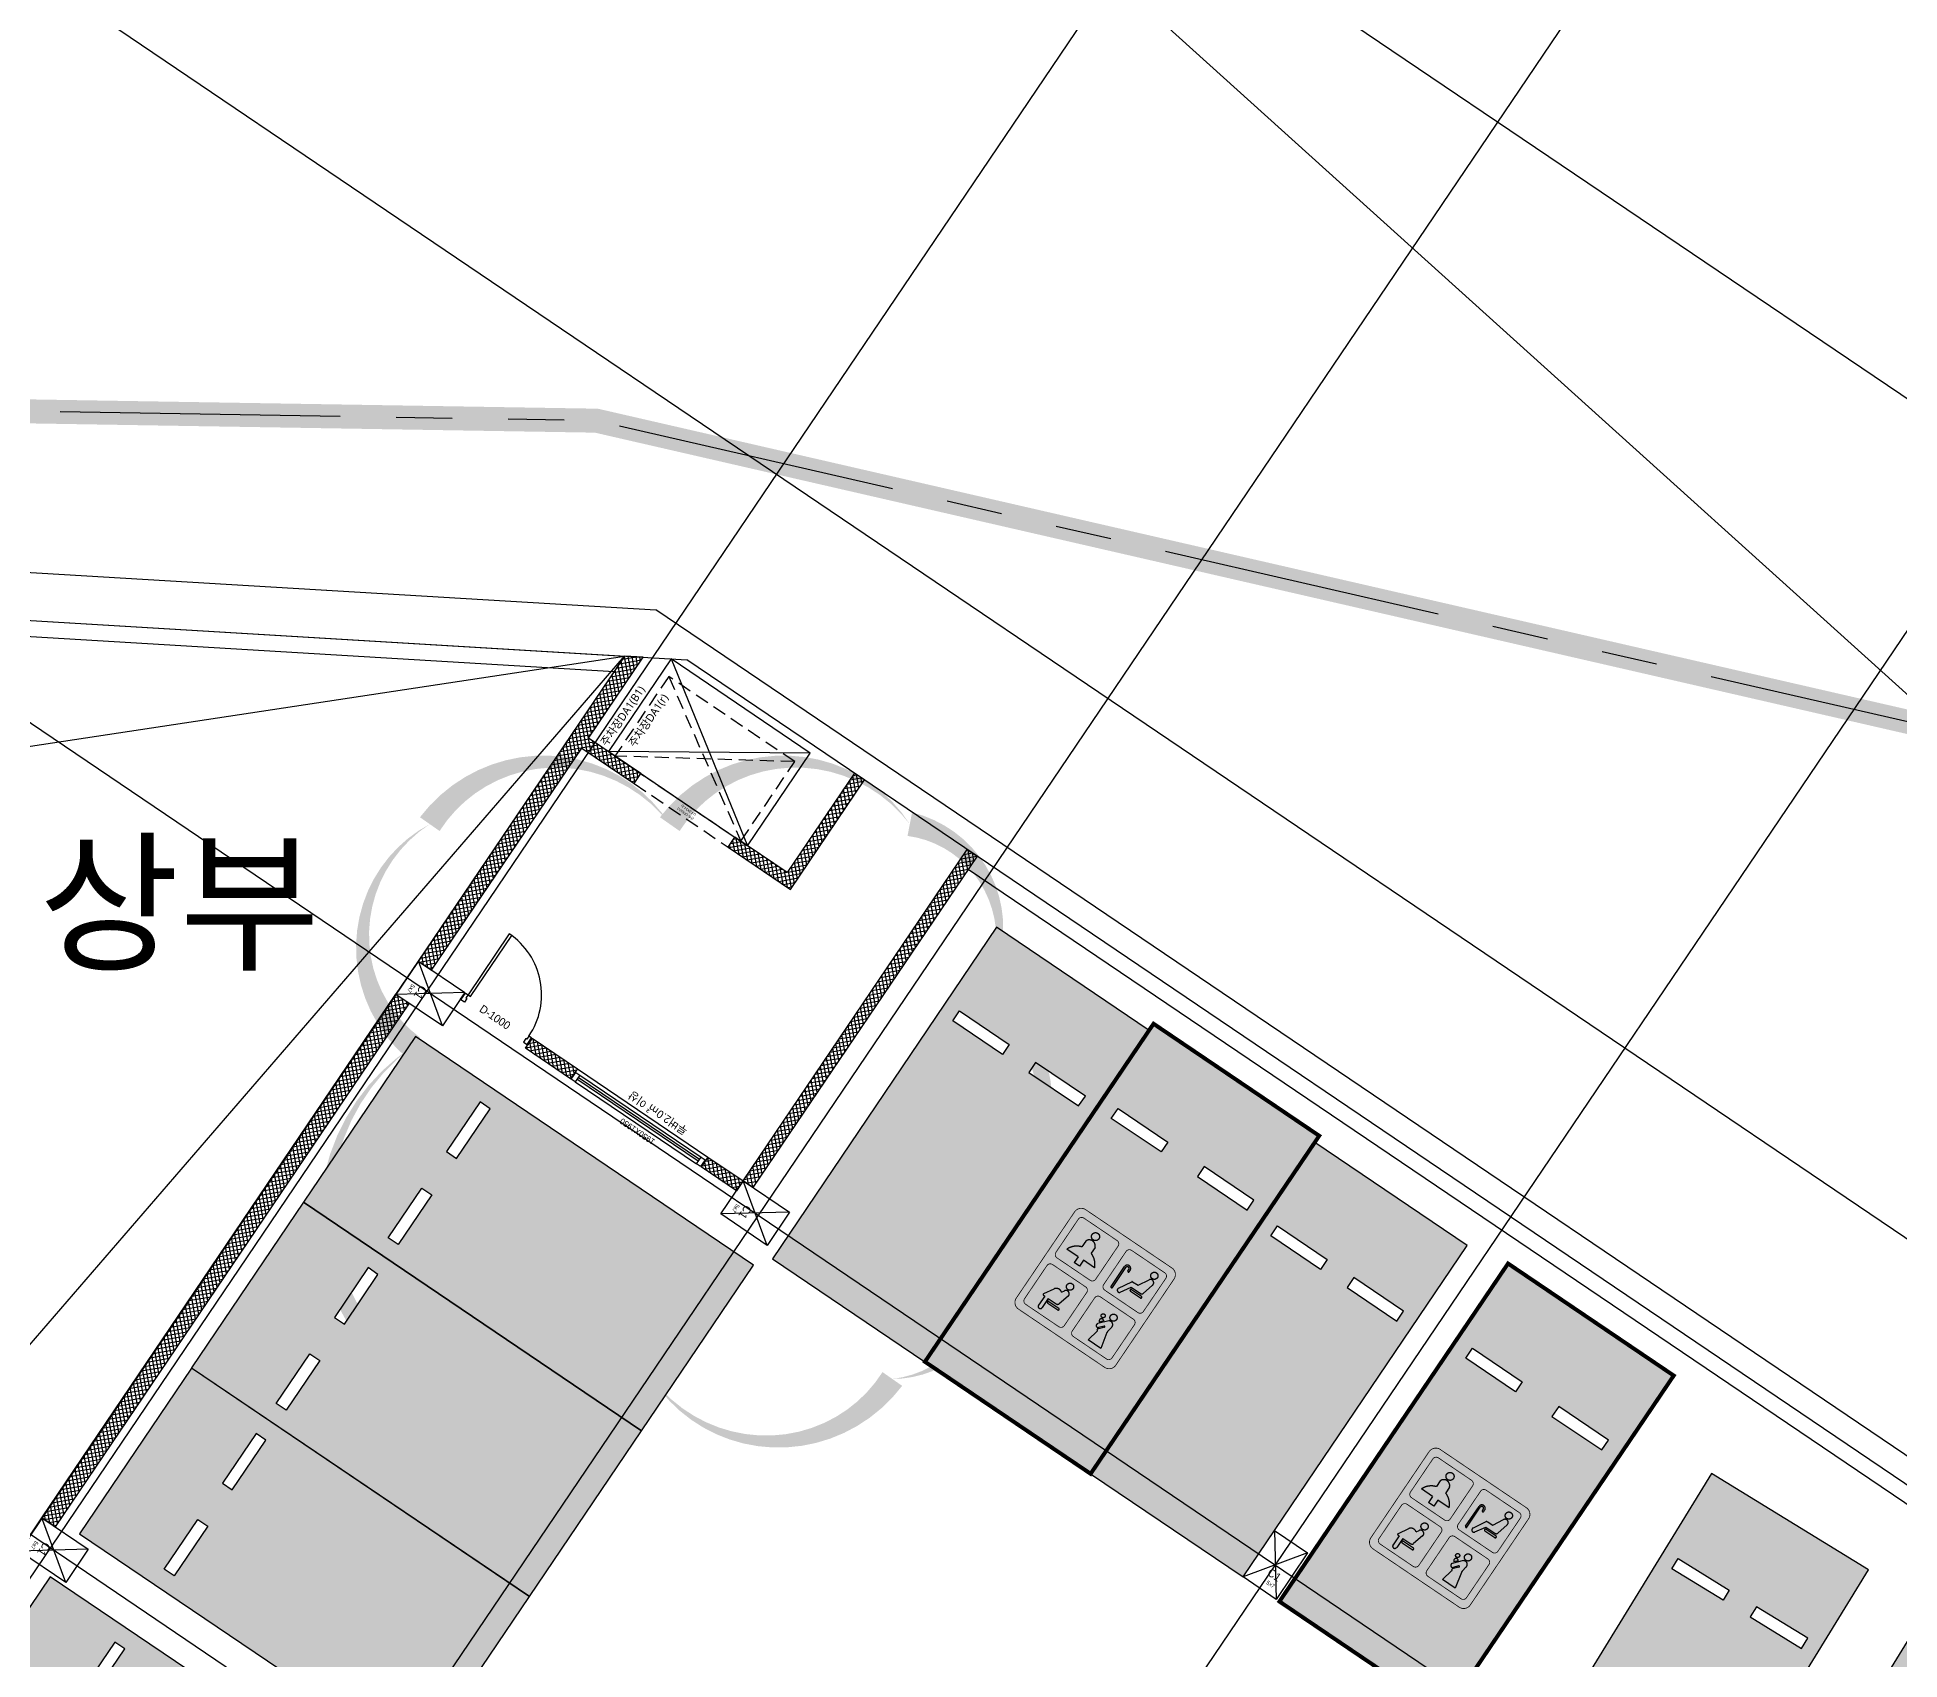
# Model space of a CAD drawing. Header units: millimetres. Extents: x -21000 to 567700, y 435000 to 850800.
# Drawn here: x 62262 to 85541, y 722693 to 742973 of the extents above; entities that cross this region are included whole.
import ezdxf
from ezdxf.enums import TextEntityAlignment as Align
from ezdxf.xclip import XClip

# ---------------------------------------------------------------- set-up
doc = ezdxf.new("R2010")
doc.units = ezdxf.units.MM
doc.header["$LTSCALE"] = 700
doc.header["$XCLIPFRAME"] = 2
for name, pattern in [('AB_Pbase$0$HIDDEN1', [0.375, 0.25, -0.125]), ('AB_Pbase$0$PHANTOMX2', [5, 2.5, -0.5, 0.5, -0.5, 0.5, -0.5]), ('AB_Pbase$0$주차장기둥$0$CEN', [62, 60, -1, 0, -1]), ('AB_Pbase$0$지하1층 동골조$0$PHANTOMX2', [5, 2.5, -0.5, 0.5, -0.5, 0.5, -0.5])]:
    doc.linetypes.add(name, pattern=pattern)
doc.layers.get('0').update_dxf_attribs({"color": 2})
doc.layers.get('Defpoints').update_dxf_attribs({"color": 171})
for name, color, linetype in [('AB_Pbase$0$$0$A-WIN', 4, 'Continuous'), ('AB_Pbase$0$$0$A-WIN-SILL', 8, 'Continuous'), ('AB_Pbase$0$$0$AUDIT_D_140902091233-406', 5, 'Continuous'), ('AB_Pbase$0$$0$P-BW', 3, 'Continuous'), ('AB_Pbase$0$da-open con', 1, 'Continuous'), ('AB_Pbase$0$da-open hid', 8, 'AB_Pbase$0$HIDDEN1'), ('AB_Pbase$0$FIN', 6, 'Continuous'), ('AB_Pbase$0$HAT', 8, 'Continuous'), ('AB_Pbase$0$SITE', 3, 'AB_Pbase$0$PHANTOMX2'), ('AB_Pbase$0$WAL', 3, 'Continuous'), ('AB_Pbase$0$WIN', 4, 'Continuous'), ('AB_Pbase$0$WIN1', 1, 'Continuous'), ('AB_Pbase$0$건축open', 4, 'AB_Pbase$0$HIDDEN1'), ('AB_Pbase$0$주차-sol', 254, 'Continuous'), ('AB_Pbase$0$주차-여행', 221, 'Continuous'), ('AB_Pbase$0$주차-일반', 9, 'Continuous'), ('AB_Pbase$0$주차-확장', 7, 'Continuous'), ('AB_Pbase$0$주차장기둥$0$CEN_P', 244, 'AB_Pbase$0$주차장기둥$0$CEN')]:
    doc.layers.add(name, color=color, linetype=linetype)
for name, color, linetype, plot in [('AB_Pbase$0$$0$루버 size text', 11, 'Continuous', False), ('AB_Pbase$0$252', 252, 'Continuous', False), ('AB_Pbase$0$AB_Pbase_지붕층_구조도void$0$DEF_TEXT', 221, 'Continuous', False), ('AB_Pbase$0$AB_Pbase_지하1층_구조도void$0$DEF_TEXT', 221, 'Continuous', False), ('AB_Pbase$0$Defponts', 161, 'Continuous', False), ('AB_Pbase$0$주차장기둥$0$DEFPOINT', 247, 'Continuous', False), ('AB_Pbase$0$지하1층 동골조$0$Defpoints1', 235, 'Continuous', False)]:
    doc.layers.add(name, color=color, linetype=linetype, plot=plot)
doc.styles.add('AB_Pbase$0$$0$돋움', font='')
doc.styles.add('AB_Pbase$0$$1$돋움', font='')
doc.styles.add('AB_Pbase$0$AB_Pbase_지붕층_구조도void$0$맑은 고딕', font='malgun.ttf')
doc.styles.add('AB_Pbase$0$AB_Pbase_지하1층_구조도void$0$맑은 고딕', font='malgun.ttf')
doc.styles.add('AB_Pbase$0$돋움', font='')
doc.styles.add('AB_Pbase$0$주차장기둥$0$맑은 고딕', font='')
doc.styles.get('AB_Pbase$0$$0$돋움').set_extended_font_data('Dotum')
doc.styles.get('AB_Pbase$0$$1$돋움').set_extended_font_data('Dotum')
doc.styles.get('AB_Pbase$0$돋움').set_extended_font_data('Dotum')
doc.styles.get('AB_Pbase$0$주차장기둥$0$맑은 고딕').set_extended_font_data('Dotum')

# ---------------------------------------------------------------- blocks, each defined once
blk = doc.blocks.new('AB_Pbase$0$SITE0917')
at = {"layer": 'AB_Pbase$0$SITE', "ltscale": 4, "const_width": 300, "flags": 128}
blk.add_lwpolyline([(166790, 14282), (166796, 12458), (166803, 9905), (165179, 5176), (118539, -54372), (114046, -52298), (105316, -48298), (96846, -44418), (95856, -43968), (88256, -40478), (81076, -37188), (79666, -36528), (79666, -36528), (79666, -36528), (51296, -23518), (51296, -23518), (51296, -23518), (51296, -23518), (24886, -11398), (16536, -7578), (0, 0), (0, 0), (4267, 9299), (5687, 12403), (9896, 21572), (16196, 35292), (20268, 44180), (40845, 43843), (85590, 33566), (130335, 23288), (156238, 14282), (166790, 14282)], dxfattribs=at)
blk = doc.blocks.new('AB_Pbase$0$지하1층 동골조')
at = {"layer": 'AB_Pbase$0$지하1층 동골조$0$Defpoints1', "linetype": 'AB_Pbase$0$지하1층 동골조$0$PHANTOMX2', "ltscale": 2, "flags": 128}
blk.add_lwpolyline([(48251, 68654), (37700, 68654), (11797, 77660), (-32949, 87937), (-77694, 98214), (-98271, 98552)], dxfattribs=at)
blk = doc.blocks.new('AB_Pbase$0$팬룸 OPEN (14.2X14.2)')
at = {"layer": 'AB_Pbase$0$WAL'}
for p, q in [((418, 574), (539, 486)), ((-418, -574), (-297, -662))]:
    blk.add_line(p, q, dxfattribs=at)
at = {"layer": 'AB_Pbase$0$건축open'}
for p, q in [((418, 574), (-418, -574)), ((539, 486), (-297, -662))]:
    blk.add_line(p, q, dxfattribs=at)
at = {"layer": 'AB_Pbase$0$Defponts', "style": 'AB_Pbase$0$돋움'}
blk.add_text("건축 OPEN'G", height=30, rotation=53.9292, dxfattribs=at).set_placement((-42, -164))
at = {"layer": 'AB_Pbase$0$Defponts', "color": 6, "style": 'AB_Pbase$0$돋움'}
blk.add_text('(14.2X14.2)', height=30, rotation=53.9292, dxfattribs=at).set_placement((7, -190))
blk = doc.blocks.new('AB_Pbase$0$Door_s_1000')
at = {"layer": 'AB_Pbase$0$Defponts'}
for p, q in [((-10, 100), (-10, 0)), ((1010, 100), (1010, 0))]:
    blk.add_line(p, q, dxfattribs=at)
at = {"layer": 'AB_Pbase$0$WIN'}
for points in [[(40, 100), (80, 100), (80, 1020), (40, 1020)], [(55, 55), (55, 0), (0, 0), (0, 100), (40, 100), (40, 55)], [(945, 55), (945, 0), (1000, 0), (1000, 100), (960, 100), (960, 55)]]:
    blk.add_lwpolyline(points, close=True, dxfattribs=at)
at = {"layer": 'AB_Pbase$0$WIN1'}
blk.add_arc((40, 100), 920, 360, 90, dxfattribs=at)
at = {"layer": 'AB_Pbase$0$Defponts', "style": 'AB_Pbase$0$돋움'}
blk.add_text('D-1000', height=100, rotation=360, dxfattribs=at).set_placement((476, 58), align=Align.MIDDLE)
blk = doc.blocks.new('AB_Pbase$0$A$C609536D1')
at = {"layer": 'AB_Pbase$0$$0$A-WIN'}
for points in [[(-975, 150), (-915, 150), (-915, 50), (-975, 50)], [(915, 150), (975, 150), (975, 50), (915, 50)]]:
    blk.add_lwpolyline(points, close=True, dxfattribs=at)
at = {"layer": 'AB_Pbase$0$$0$A-WIN-SILL'}
for p, q in [((985, 0), (-985, 0)), ((915, 150), (-915, 150)), ((915, 50), (-915, 50))]:
    blk.add_line(p, q, dxfattribs=at)
at = {"layer": 'AB_Pbase$0$$0$AUDIT_D_140902091233-406'}
for p, q in [((-915, 112), (915, 112)), ((-915, 87), (915, 87))]:
    blk.add_line(p, q, dxfattribs=at)
at = {"layer": 'AB_Pbase$0$$0$P-BW'}
for p, q in [((-985, 0), (-985, 150)), ((985, 0), (985, 150))]:
    blk.add_line(p, q, dxfattribs=at)
at = {"layer": 'AB_Pbase$0$$0$루버 size text', "style": 'AB_Pbase$0$$0$돋움'}
blk.add_text('1950X1950', height=75, rotation=360, dxfattribs=at).set_placement((-75, 170), align=Align.BOTTOM_CENTER)
at = {"layer": 'Defpoints', "style": 'AB_Pbase$0$$1$돋움'}
blk.add_text('루버2.0㎡ 이상', height=100, rotation=360, dxfattribs=at).set_placement((-587, -107), align=Align.MIDDLE_LEFT)
blk = doc.blocks.new('AB_Pbase$0$AB_Pbase_지하1층_골조')
for p, q in [((49381, 737051), (69994, 735814)), ((49755, 736428), (70382, 735190)), ((88052, 723601), (69994, 735814)), ((88133, 723185), (70382, 735190)), ((66745, 731010, 0), (62319, 724466, 0)), ((66911, 730898), (62485, 724354))]:
    blk.add_line(p, q)
blk = doc.blocks.new('AB_Pbase$0$주차장기둥$0$cen 1bl 지하')
at = {"layer": 'AB_Pbase$0$주차장기둥$0$CEN_P', "color": 5}
for p, q in [((10740, -9209), (21290, 109668)), ((15721, -9651), (26270, 109226)), ((23490, -10340), (34040, 108536)), ((-3668, 69201), (140478, 56409)), ((-4437, 60535), (51626, 55560)), ((-5127, 52766), (139020, 39974)), ((-5869, 44399), (138277, 31607))]:
    blk.add_line(p, q, dxfattribs=at)
blk = doc.blocks.new('AB_Pbase$0$주차장기둥$0$p기둥 5x7')
blk.add_lwpolyline([(-250, 350), (250, 350), (250, -350), (-250, -350)], close=True)
at = {"layer": 'AB_Pbase$0$주차장기둥$0$DEFPOINT'}
for p, q in [((250, 350), (-250, -350)), ((-250, 350), (250, -350))]:
    blk.add_line(p, q, dxfattribs=at)
at = {"layer": 'AB_Pbase$0$주차장기둥$0$DEFPOINT', "color": 6, "style": 'AB_Pbase$0$주차장기둥$0$맑은 고딕'}
for s, height, p in [('C1', 100, (-24, -160)), ('5x7', 50, (29, -259))]:
    blk.add_text(s, height=height, rotation=0, dxfattribs=at).set_placement(p)
blk = doc.blocks.new('AB_Pbase$0$주차장기둥')
for name, p, rotation in [('AB_Pbase$0$주차장기둥$0$cen 1bl 지하', (-253926, 27514), 1.99999810188403), ('AB_Pbase$0$주차장기둥$0$p기둥 5x7', (-239588, 78926), 266.9286298184047), ('AB_Pbase$0$주차장기둥$0$p기둥 5x7', (-234695, 78663), 266.9286298184047), ('AB_Pbase$0$주차장기둥$0$p기둥 5x7', (-226856, 78242), 356.9286298184075), ('AB_Pbase$0$주차장기둥$0$p기둥 5x7', (-240038, 70538), 266.9286298184047)]:
    blk.add_blockref(name, p, dxfattribs=dict(rotation=rotation))
blk = doc.blocks.new('AB_Pbase$0$AB_Pbase_지붕층_구조도void')
for p, q in [((20774, -2070), (21676, -4129)), ((22348, -3134), (20102, -3064))]:
    blk.add_line(p, q)
at = {"elevation": 0}
blk.add_lwpolyline([(20774, -2070), (20102, -3064), (21675, -4129), (22348, -3134)], close=True, dxfattribs=at)
at = {"layer": 'AB_Pbase$0$AB_Pbase_지붕층_구조도void$0$DEF_TEXT', "style": 'AB_Pbase$0$AB_Pbase_지붕층_구조도void$0$맑은 고딕'}
blk.add_text('주차장DA1(r)', height=100, rotation=55.9159, dxfattribs=at).set_placement((20347, -2962))
blk = doc.blocks.new('AB_Pbase$0$AB_Pbase_지하1층_구조도void', base_point=(49381, 737051))
at = {"linetype": 'ByBlock'}
for p, q in [((47687, 731921), (69604, 735237)), ((52481, 715418), (69604, 735237)), ((70186, 735202), (71139, 732866)), ((71923, 734025), (69400, 734043))]:
    blk.add_line(p, q, dxfattribs=at)
blk.add_lwpolyline([(70185, 735203), (69400, 734043), (71139, 732866), (71923, 734025)], close=True)
at = {"layer": 'AB_Pbase$0$AB_Pbase_지하1층_구조도void$0$DEF_TEXT'}
for p, q in [((49755, 736428), (69604, 735237)), ((69604, 735237), (55319, 714116))]:
    blk.add_line(p, q, dxfattribs=at)
at = {"layer": 'AB_Pbase$0$AB_Pbase_지하1층_구조도void$0$DEF_TEXT', "style": 'AB_Pbase$0$AB_Pbase_지하1층_구조도void$0$맑은 고딕'}
blk.add_text('주차장DA1(B1)', height=100, rotation=55.9289, dxfattribs=at).set_placement((69378, 734103))
blk = doc.blocks.new('AB_Pbase$0$실명')
at = {"layer": 'AB_Pbase$0$Defponts', "style": 'AB_Pbase$0$돋움'}
blk.add_text('열교환기1 상부', height=1400, dxfattribs=at).set_placement((74739, -99397))
blk = doc.blocks.new('AB_Pbase$0$AB_Pbase-C1BCB056C')
at = {"layer": 'AB_Pbase$0$주차-여행'}
h = blk.add_hatch(color=170, dxfattribs=at)
h.dxf.hatch_style = 1
edge = h.paths.add_edge_path()
edge.add_line((105, 5), (1405, 5))
edge.add_arc((1405, 105), 100, 270, 360)
edge.add_line((1505, 105), (1505, 1405))
edge.add_arc((1405, 1405), 100, 0, 90)
edge.add_line((1405, 1505), (105, 1505))
edge.add_arc((105, 1405), 100, 90, 180)
edge.add_line((5, 1405), (5, 105))
edge.add_arc((105, 105), 100, 180, 270)
h = blk.add_hatch(color=255, dxfattribs=at)
h.dxf.hatch_style = 1
h.paths.add_polyline_path([(465, 1094), (465, 1180, 0.714286), (325, 1180), (325, 1094, 0.219224), (185, 965), (355, 965), (355, 875), (435, 875), (435, 965), (605, 965, 0.219224)])
h.paths.add_polyline_path([(445, 1295, 1), (345, 1295, 1)])
h.paths.add_polyline_path([(905, 1187), (905, 887, 1), (925, 887), (925, 1187, -1), (970, 1187), (970, 1167, 1), (990, 1167), (990, 1187, 1)])
h.paths.add_polyline_path([(1323, 1301, 1), (1233, 1301, 1)])
h.paths.add_polyline_path([(1326, 1193, 0.878579), (1252, 1222), (1178, 1090), (1094, 1086, 0.258599), (1086, 1081), (994, 920, 0.979199), (1041, 893), (1120, 1020), (1258, 1020, 0.342105), (1287, 1042)])
h.paths.add_polyline_path([(1288, 1000), (1138, 1000, 1), (1138, 975), (1288, 975, 1)], flags=17)
h.paths.add_polyline_path([(437, 598, 1), (527, 598, 1)])
h.paths.add_polyline_path([(528, 486, 0.88788), (453, 517), (433, 482, 0.415611), (332, 466), (259, 343, 0.192889), (258, 335, 0.480795), (267, 323), (285, 323), (285, 186, 1), (340, 186), (340, 323), (460, 323, 0.335846), (488, 345)])
h.paths.add_polyline_path([(516, 297), (366, 297, 1), (366, 272), (516, 272, 1)], flags=17)
h.paths.add_polyline_path([(1053, 529, 1), (1002, 529, 1)])
h.paths.add_polyline_path([(1071, 480, 1.194973), (1032, 437)])
h.paths.add_polyline_path([(1196, 466, 0.70337), (1123, 516), (1027, 409, 1), (1064, 375), (1111, 428, -1), (1122, 418), (1063, 351, 0.482877), (1064, 343), (1073, 339, -0.332101), (1075, 333), (1040, 174), (1231, 174), (1185, 381, -0.096684), (1185, 402)])
h.paths.add_polyline_path([(1194, 582, 1), (1104, 582, 1)])
at = {"layer": 'AB_Pbase$0$주차-여행', "color": 255}
for p, q in [((325, 1180), (325, 1094)), ((465, 1180), (465, 1094)), ((905, 887), (905, 1187)), ((925, 887), (925, 1187)), ((970, 1167), (970, 1187)), ((990, 1167), (990, 1187)), ((1178, 1090), (1252, 1222)), ((1287, 1042), (1326, 1193)), ((355, 965), (185, 965)), ((355, 965), (355, 875)), ((605, 965), (435, 965)), ((435, 965), (435, 875)), ((994, 920), (1086, 1081)), ((1041, 893), (1120, 1020)), ((1094, 1086), (1178, 1090)), ((1120, 1020), (1258, 1020)), ((1138, 1000), (1288, 1000)), ((1138, 975), (1288, 975)), ((435, 875), (355, 875)), ((433, 482), (453, 517)), ((528, 486), (488, 345)), ((1123, 516), (1027, 409)), ((1071, 480), (1032, 437)), ((1185, 402), (1196, 466)), ((257, 333), (257, 338)), ((259, 343), (332, 466)), ((267, 323), (285, 323)), ((285, 323), (285, 186)), ((340, 323), (460, 323)), ((340, 323), (340, 186)), ((366, 297), (516, 297)), ((366, 272), (516, 272)), ((1075, 333), (1040, 174)), ((1122, 418), (1063, 351)), ((1111, 428), (1064, 375)), ((1073, 339), (1064, 343)), ((1185, 381), (1231, 174)), ((1231, 174), (1040, 174))]:
    blk.add_line(p, q, dxfattribs=at)
at = {"layer": 'AB_Pbase$0$주차-여행', "color": 255, "const_width": 10}
for points in [[(105, 5), (1405, 5, 0.414214), (1505, 105), (1505, 1405, 0.414214), (1405, 1505), (105, 1505, 0.414214), (5, 1405), (5, 105, 0.414214)], [(145, 805), (645, 805, 0.414214), (695, 855), (695, 1355, 0.414214), (645, 1405), (145, 1405, 0.414214), (95, 1355), (95, 855, 0.414214)], [(865, 805), (1365, 805, 0.414214), (1415, 855), (1415, 1355, 0.414214), (1365, 1405), (865, 1405, 0.414214), (815, 1355), (815, 855, 0.414214)], [(145, 105), (645, 105, 0.414214), (695, 155), (695, 655, 0.414214), (645, 705), (145, 705, 0.414214), (95, 655), (95, 155, 0.414214)], [(865, 105), (1365, 105, 0.414214), (1415, 155), (1415, 655, 0.414214), (1365, 705), (865, 705, 0.414214), (815, 655), (815, 155, 0.414214)]]:
    blk.add_lwpolyline(points, format="xyb", close=True, dxfattribs=at)
at = {"layer": 'AB_Pbase$0$주차-여행', "color": 255}
for centre, radius in [((395, 1295), 50), ((1278, 1301), 45), ((482, 598), 45), ((1028, 529), 25.7), ((1149, 582), 45)]:
    blk.add_circle(centre, radius, dxfattribs=at)
for centre, radius, start, end in [((395, 1156), 74, 18.9246, 161.0754), ((948, 1187), 42.5, 0, 180), ((948, 1187), 22.5, 0, 180), ((980, 1167), 10, 180, 0), ((1287, 1203), 40, 345.5444, 150.7519), ((395, 877), 227, 107.9202, 157.3801), ((395, 877), 227, 22.6199, 72.0798), ((1094, 1076), 10, 92.4323, 150.4282), ((1138, 987), 12.5, 90, 270), ((1258, 1050), 30, 270, 345.5444), ((1288, 987), 12.5, 270, 90), ((915, 887), 10, 180, 0), ((1018, 907), 27, 150.4282, 328.0196), ((391, 424), 72.3, 54.3449, 144.618), ((489, 497), 41, 344.2578, 150.6627), ((1048, 462), 29, 37.898, 238.2024), ((1151, 478), 46.8, 345.409, 125.8947), ((267, 338), 10, 149.0416, 180), ((267, 333), 10, 180, 270), ((366, 284), 12.5, 90, 270), ((460, 353), 30, 270, 344.2578), ((516, 284), 12.5, 270, 90), ((1046, 392), 25, 138.0502, 318.0502), ((1066, 348), 5, 138.0502, 241.1496), ((1070, 334), 5, 347.664, 61.1496), ((1117, 423), 7.5, 318.0502, 138.0502), ((1239, 393), 55, 170.2464, 192.336), ((312, 186), 27.5, 180, 0)]:
    blk.add_arc(centre, radius, start, end, dxfattribs=at)
blk = doc.blocks.new('AB_Pbase$0$AB_Pbase-여행주차_')
at = {"layer": 'AB_Pbase$0$주차-sol'}
h = blk.add_hatch(color=252, dxfattribs=at)
h.paths.add_polyline_path([(54378012, -70102334), (54378012, -70097234), (54375512, -70097234), (54375512, -70102334)])
h.paths.add_polyline_path([(54377037, -70098359), (54377037, -70098509), (54377787, -70098509), (54377787, -70098359)], flags=16)
h.paths.add_polyline_path([(54376487, -70098359), (54376487, -70098509), (54375737, -70098509), (54375737, -70098359)], flags=16)
at = {"layer": 'AB_Pbase$0$주차-여행', "const_width": 50}
blk.add_lwpolyline([(54378012, -70102334), (54378012, -70097234), (54375512, -70097234), (54375512, -70102334)], close=True, dxfattribs=at)
at = {"layer": 'AB_Pbase$0$주차-여행', "color": 5, "ltscale": 600}
for points in [[(54376487, -70098359), (54376487, -70098509), (54375737, -70098509), (54375737, -70098359)], [(54377037, -70098359), (54377037, -70098509), (54377787, -70098509), (54377787, -70098359)]]:
    blk.add_lwpolyline(points, close=True, dxfattribs=at)
at = {"layer": 'AB_Pbase$0$주차-여행', "xscale": 1.000000000002362, "yscale": 1.000000000002362, "zscale": 1.000000000002362}
blk.add_blockref('AB_Pbase$0$AB_Pbase-C1BCB056C', (54376007, -70101139), dxfattribs=at)
blk = doc.blocks.new('AB_Pbase$0$주차확장')
at = {"layer": 'AB_Pbase$0$주차-sol'}
h = blk.add_hatch(color=252, dxfattribs=at)
h.paths.add_polyline_path([(1525, -3825), (2275, -3825), (2275, -3975), (1525, -3975)], flags=16)
edge = h.paths.add_edge_path()
edge.add_line((0, -5100), (2500, -5100))
edge.add_line((2500, -5100), (2500, 0))
edge.add_line((2500, 0), (0, 0))
edge.add_line((0, 0), (0, -5100))
h.paths.add_polyline_path([(225, -3975), (225, -3825), (975, -3825), (975, -3975)])
at = {"layer": 'AB_Pbase$0$주차-확장'}
blk.add_lwpolyline([(0, 0), (0, -5100), (2500, -5100), (2500, 0)], close=True, dxfattribs=at)
at = {"layer": 'AB_Pbase$0$주차-확장', "ltscale": 600}
for points in [[(975, -3975), (975, -3825), (225, -3825), (225, -3975)], [(1525, -3975), (1525, -3825), (2275, -3825), (2275, -3975)]]:
    blk.add_lwpolyline(points, close=True, dxfattribs=at)
blk = doc.blocks.new('AB_Pbase$0$주차일반')
at = {"layer": 'AB_Pbase$0$주차-sol'}
h = blk.add_hatch(color=254, dxfattribs=at)
h.dxf.hatch_style = 1
h.paths.add_polyline_path([(0, 0), (-2300, 0), (-2300, -5000), (0, -5000)])
h.paths.add_polyline_path([(-200, -3725), (-200, -3875), (-950, -3875), (-950, -3725)], flags=16)
h.paths.add_polyline_path([(-1350, -3725), (-1350, -3875), (-2100, -3875), (-2100, -3725)], flags=16)
at = {"layer": 'AB_Pbase$0$주차-일반', "color": 6}
for points in [[(0, 0), (0, -5000), (-2300, -5000), (-2300, 0)], [(-1350, -3875), (-1350, -3725), (-2100, -3725), (-2100, -3875)], [(-950, -3875), (-950, -3725), (-200, -3725), (-200, -3875)]]:
    blk.add_lwpolyline(points, close=True, dxfattribs=at)
blk = doc.blocks.new('AB_Pbase$0$pppaaa_1_1')
at = {"layer": 'AB_Pbase$0$주차-여행', "rotation": 325.9286267080927}
for p in [(-5694979, 89257541), (-5690548, 89254544)]:
    blk.add_blockref('AB_Pbase$0$AB_Pbase-여행주차_', p, dxfattribs=at)
at = {"layer": 'AB_Pbase$0$주차-일반', "extrusion": (0, 0, -1), "zscale": -1}
for p, rotation in [((-73357, 726417), 214.0713649317647), ((-77333, 723728), 214.0713649317647), ((-82532, 719556), 211.5708340435145), ((-85241, 717891), 211.5708340435145)]:
    blk.add_blockref('AB_Pbase$0$주차일반', p, dxfattribs=dict(at, rotation=rotation))
at = {"layer": 'AB_Pbase$0$주차-확장', "extrusion": (0, 0, -1), "xscale": -1, "zscale": -1}
for p, rotation in [((-71216, 727624), 124.071364933493), ((-69815, 725553), 124.071364933493), ((-68415, 723482), 124.071364933493), ((-66650, 720873), 124.0713649334932)]:
    blk.add_blockref('AB_Pbase$0$주차확장', p, dxfattribs=dict(at, rotation=rotation))
blk = doc.blocks.new('AB_Pbase')
at = {"layer": 'AB_Pbase$0$HAT'}
h = blk.add_hatch(dxfattribs=at)
h.set_pattern_fill('NET', color=256, scale=15, angle=100)
h.paths.add_polyline_path([(69604, 735237), (67025, 731424), (67191, 731312), (69068, 734087), (69722, 733645), (69806, 733769), (69151, 734211), (69835, 735223)])
h = blk.add_hatch(dxfattribs=at)
h.set_pattern_fill('NET', color=256, scale=15, angle=100)
h.set_pattern_definition([(100, (-168.04, -248.464), (-46.9014692, -8.2699945), []), (190, (-168.04, -248.464), (8.2699945, -46.9014692), [])])
h.paths.add_polyline_path([(72601, 733689), (72477, 733773), (71637, 732531), (70982, 732973), (70898, 732849), (71677, 732322)])
h = blk.add_hatch(dxfattribs=at)
h.set_pattern_fill('NET', color=256, scale=15, angle=100)
h.paths.add_polyline_path([(66911, 730898), (62485, 724354), (62319, 724466), (66745, 731010)])
h.paths.add_polyline_path([(73885, 732821), (74009, 732737), (71208, 728595), (71084, 728679)])
h = blk.add_hatch(dxfattribs=at)
h.set_pattern_fill('NET', color=256, scale=15, angle=100)
h.paths.add_polyline_path([(68450, 730460), (68394, 730378), (68366, 730336), (68929, 729955), (69013, 730080)])
h = blk.add_hatch(dxfattribs=at)
h.set_pattern_fill('NET', color=256, scale=15, angle=100)
h.set_pattern_definition([(100, (2070.85, -1400.563), (-46.9014692, -8.2699945), []), (190, (2070.85, -1400.563), (8.2699945, -46.9014692), [])])
h.paths.add_polyline_path([(70645, 728976), (70561, 728852), (71000, 728555), (71084, 728679)])
at = {"layer": 'AB_Pbase$0$252'}
blk.add_line((202357, 629352), (-212981, 1004411), dxfattribs=at)
at = {"layer": 'AB_Pbase$0$FIN'}
for p, q in [((49880, 736220), (69474, 735044)), ((88186, 722907), (73897, 732571))]:
    blk.add_line(p, q, dxfattribs=at)
at = {"layer": 'AB_Pbase$0$WAL'}
for points in [[(69604, 735237), (67025, 731424), (67191, 731312), (69068, 734087), (69722, 733645), (69806, 733769), (69151, 734211), (69835, 735223), (69604, 735237)], [(70898, 732849), (71677, 732322), (72601, 733689), (72477, 733773), (71637, 732531), (70982, 732973)], [(73885, 732821), (74009, 732737), (71208, 728595), (71084, 728679), (73885, 732821)], [(66911, 730898), (62485, 724354), (62319, 724466), (66745, 731010), (66911, 730898)], [(68929, 729955), (68366, 730336), (68450, 730460), (69013, 730080)], [(70645, 728976), (71084, 728679), (71000, 728555)], [(71000, 728555), (70561, 728852)]]:
    blk.add_lwpolyline(points, dxfattribs=at)
for name, p, rotation in [('AB_Pbase$0$AB_Pbase_지하1층_골조', (0, 0), 359.9999999999999), ('AB_Pbase$0$주차장기둥', (231893, 539971), 329.0000000345588), ('AB_Pbase$0$지하1층 동골조', (146945, 639965), 359.9999999999994), ('AB_Pbase$0$SITE0917', (28406, 694337), 359.9999999999983), ('AB_Pbase$0$팬룸 OPEN (14.2X14.2)', (70310, 733247), 91.99973335869261), ('AB_Pbase$0$실명', (-21011, 830850), 359.9999999999999), ('AB_Pbase$0$A$C609536D1', (69829, 729528), 145.9286299686787)]:
    blk.add_blockref(name, p, dxfattribs=dict(rotation=rotation))
at = {"layer": 'AB_Pbase$0$da-open con', "rotation": 359.9999999999999}
blk.add_blockref('AB_Pbase$0$AB_Pbase_지하1층_구조도void', (49381, 737051), dxfattribs=at)
at = {"layer": 'AB_Pbase$0$da-open hid', "rotation": 359.9999999999999}
blk.add_blockref('AB_Pbase$0$AB_Pbase_지붕층_구조도void', (49381, 737052), dxfattribs=at)
at = {"layer": 'AB_Pbase$0$WAL'}
ref = blk.add_blockref('AB_Pbase$0$pppaaa_1_1', (0, 0), dxfattribs=dict(at, rotation=359.9999999999999))
XClip(ref).set_block_clipping_path([(-396188.9384898804, 0.0133324571), (493845.7278262604, 839949.4046300659)])
at = {"layer": 'AB_Pbase$0$WAL', "color": 153, "rotation": 325.9286298572793}
blk.add_blockref('AB_Pbase$0$Door_s_1000', (67557, 730943), dxfattribs=at)

msp = doc.modelspace()

# ---------------------------------------------------------------- block references
ref = msp.add_blockref('AB_Pbase', (0, 0))
XClip(ref).set_block_clipping_path([(-0.000000015, 445500.0000000148), (493845.7187941075, 839949.3912975936)])

# ---------------------------------------------------------------- next in the draw order: linework, layer by layer
at = {"layer": 'Defpoints'}
msp.add_lwpolyline([(66950, 726202, 0, 300, 0.520567), (69950, 726202, 0, 300, 0.520567), (72950, 726202, 0, 300, 0.520567), (74092, 728060, 0, 300, 0.520567), (74092, 731060, 0, 300, 0.520567), (73168, 733137, 0, 300, 0.520567), (70168, 733137, 0, 300, 0.520567), (67168, 733137, 0, 300, 0.520567), (66950, 730355, 0, 300, 0.520567)], format="xyseb", close=True, dxfattribs=at)

doc.saveas('drawing.dxf')
